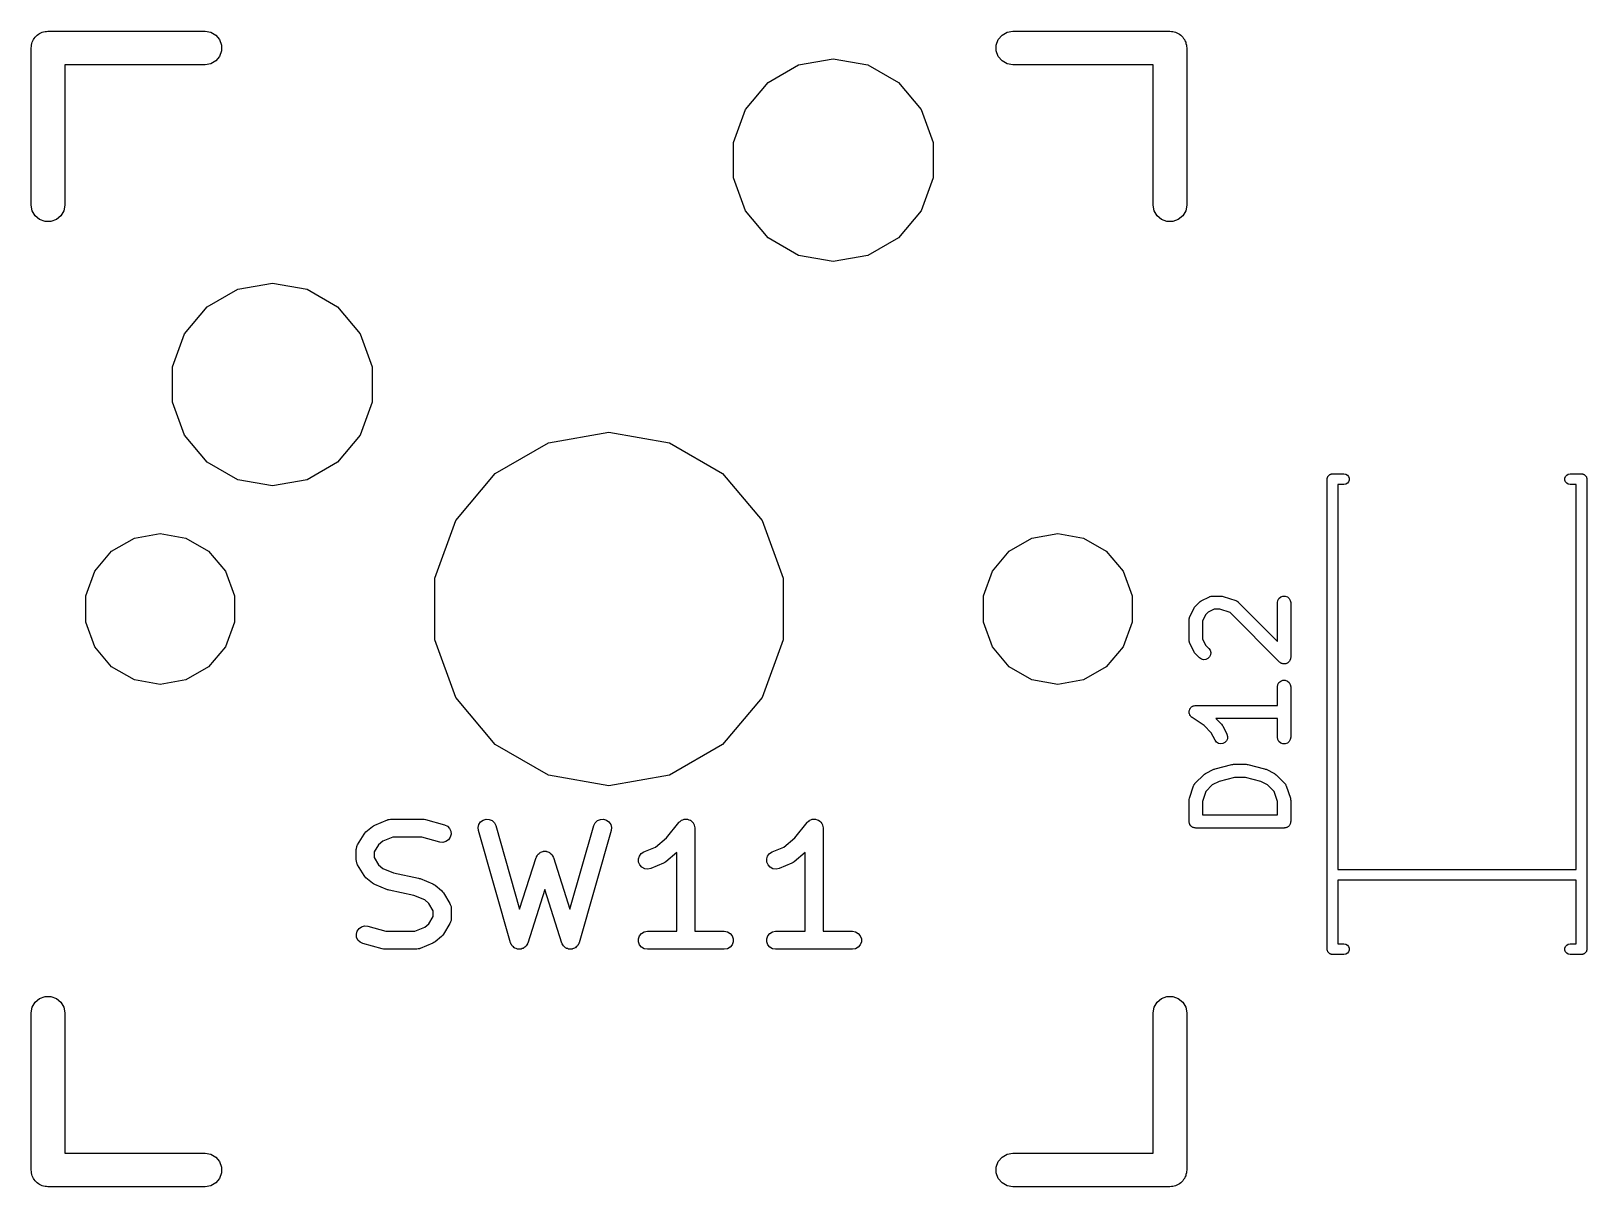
# Model space of a CAD drawing. Header units: millimetres. Extents: x 37 to 156, y -137 to -19.
# Drawn here: x 62.46 to 80.07, y -75.54 to -62.46 of the extents above; entities that cross this region are included whole.
import ezdxf

# ---------------------------------------------------------------- set-up
doc = ezdxf.new("R2010")
doc.units = ezdxf.units.MM
doc.layers.add('BLACK', color=7, linetype='Continuous')

# ---------------------------------------------------------------- blocks, each defined once
blk = doc.blocks.new('hhskb2-F.SilkS')
at = {"layer": 'BLACK'}
for p, q in [((62.5041, -62.5275), (62.5168, -62.5168)), ((62.5168, -62.5168), (62.5275, -62.5041)), ((62.5275, -62.5041), (62.542, -62.4957)), ((62.542, -62.4957), (62.5547, -62.485)), ((62.5547, -62.485), (62.5704, -62.4793)), ((62.5704, -62.4793), (62.5848, -62.471)), ((62.5848, -62.471), (62.6013, -62.4681)), ((62.6013, -62.4681), (62.6169, -62.4624)), ((62.6169, -62.4624), (62.6336, -62.4624)), ((62.6336, -62.4624), (62.65, -62.4595)), ((62.65, -62.4595), (64.428, -62.4595)), ((64.428, -62.4595), (64.4932, -62.471)), ((64.4932, -62.471), (64.5505, -62.5041)), ((64.5505, -62.5041), (64.593, -62.5547)), ((73.407, -62.5547), (73.4495, -62.5041)), ((73.4495, -62.5041), (73.5068, -62.471)), ((73.5068, -62.471), (73.572, -62.4595)), ((73.572, -62.4595), (75.35, -62.4595)), ((75.35, -62.4595), (75.3664, -62.4624)), ((75.3664, -62.4624), (75.3831, -62.4624)), ((75.3831, -62.4624), (75.3987, -62.4681)), ((75.3987, -62.4681), (75.4152, -62.471)), ((75.4152, -62.471), (75.4296, -62.4793)), ((75.4296, -62.4793), (75.4453, -62.485)), ((75.4453, -62.485), (75.458, -62.4957)), ((75.458, -62.4957), (75.4725, -62.5041)), ((75.4725, -62.5041), (75.4832, -62.5168)), ((75.4832, -62.5168), (75.4959, -62.5275)), ((62.4595, -62.65), (62.4624, -62.6336)), ((62.4595, -64.428), (62.4595, -62.65)), ((62.4624, -62.6169), (62.4681, -62.6013)), ((62.4624, -62.6336), (62.4624, -62.6169)), ((62.4681, -62.6013), (62.471, -62.5848)), ((62.471, -62.5848), (62.4793, -62.5704)), ((62.4793, -62.5704), (62.485, -62.5547)), ((62.485, -62.5547), (62.4957, -62.542)), ((62.4957, -62.542), (62.5041, -62.5275)), ((64.593, -62.5547), (64.6156, -62.6169)), ((64.6156, -62.6831), (64.593, -62.7452)), ((64.6156, -62.6169), (64.6156, -62.6831)), ((73.3844, -62.6169), (73.407, -62.5547)), ((73.3844, -62.6831), (73.3844, -62.6169)), ((73.407, -62.7452), (73.3844, -62.6831)), ((75.4959, -62.5275), (75.5043, -62.542)), ((75.5043, -62.542), (75.515, -62.5547)), ((75.515, -62.5547), (75.5207, -62.5704)), ((75.5207, -62.5704), (75.529, -62.5848)), ((75.529, -62.5848), (75.5319, -62.6013)), ((75.5319, -62.6013), (75.5376, -62.6169)), ((75.5376, -62.6169), (75.5376, -62.6336)), ((75.5376, -62.6336), (75.5405, -62.65)), ((75.5405, -62.65), (75.5405, -64.428)), ((64.428, -62.8405), (62.8405, -62.8405)), ((62.8405, -62.8405), (62.8405, -64.428)), ((64.4932, -62.829), (64.428, -62.8405)), ((64.5505, -62.7959), (64.4932, -62.829)), ((64.593, -62.7452), (64.5505, -62.7959)), ((70.8025, -63.0411), (71.1476, -62.8418)), ((71.1476, -62.8418), (71.54, -62.7726)), ((71.54, -62.7726), (71.9324, -62.8418)), ((71.9324, -62.8418), (72.2775, -63.0411)), ((73.4495, -62.7959), (73.407, -62.7452)), ((73.5068, -62.829), (73.4495, -62.7959)), ((73.572, -62.8405), (73.5068, -62.829)), ((75.1595, -62.8405), (73.572, -62.8405)), ((75.1595, -64.428), (75.1595, -62.8405)), ((70.5464, -63.3463), (70.8025, -63.0411)), ((72.2775, -63.0411), (72.5336, -63.3463)), ((70.4101, -63.7208), (70.5464, -63.3463)), ((72.5336, -63.3463), (72.6699, -63.7208)), ((70.4101, -64.1192), (70.4101, -63.7208)), ((72.6699, -63.7208), (72.6699, -64.1192)), ((70.5464, -64.4937), (70.4101, -64.1192)), ((72.6699, -64.1192), (72.5336, -64.4937)), ((62.471, -64.4932), (62.4595, -64.428)), ((62.8405, -64.428), (62.829, -64.4932)), ((75.171, -64.4932), (75.1595, -64.428)), ((75.5405, -64.428), (75.529, -64.4932)), ((62.5041, -64.5505), (62.471, -64.4932)), ((62.5547, -64.593), (62.5041, -64.5505)), ((62.6169, -64.6156), (62.5547, -64.593)), ((62.6831, -64.6156), (62.6169, -64.6156)), ((62.7452, -64.593), (62.6831, -64.6156)), ((62.7959, -64.5505), (62.7452, -64.593)), ((62.829, -64.4932), (62.7959, -64.5505)), ((70.8025, -64.7989), (70.5464, -64.4937)), ((72.5336, -64.4937), (72.2775, -64.7989)), ((75.2041, -64.5505), (75.171, -64.4932)), ((75.2548, -64.593), (75.2041, -64.5505)), ((75.3169, -64.6156), (75.2548, -64.593)), ((75.3831, -64.6156), (75.3169, -64.6156)), ((75.4453, -64.593), (75.3831, -64.6156)), ((75.4959, -64.5505), (75.4453, -64.593)), ((75.529, -64.4932), (75.4959, -64.5505)), ((71.1476, -64.9982), (70.8025, -64.7989)), ((72.2775, -64.7989), (71.9324, -64.9982)), ((71.54, -65.0674), (71.1476, -64.9982)), ((71.9324, -64.9982), (71.54, -65.0674)), ((64.7976, -65.3818), (65.19, -65.3126)), ((65.19, -65.3126), (65.5824, -65.3818)), ((64.4525, -65.5811), (64.7976, -65.3818)), ((65.5824, -65.3818), (65.9275, -65.5811)), ((64.1964, -65.8863), (64.4525, -65.5811)), ((65.9275, -65.5811), (66.1836, -65.8863)), ((64.0601, -66.2608), (64.1964, -65.8863)), ((66.1836, -65.8863), (66.3199, -66.2608)), ((64.0601, -66.6592), (64.0601, -66.2608)), ((66.3199, -66.2608), (66.3199, -66.6592)), ((64.1964, -67.0337), (64.0601, -66.6592)), ((66.3199, -66.6592), (66.1836, -67.0337)), ((64.4525, -67.3389), (64.1964, -67.0337)), ((66.1836, -67.0337), (65.9275, -67.3389)), ((68.3154, -67.1192), (69, -66.9985)), ((69, -66.9985), (69.6846, -67.1192)), ((67.7134, -67.4667), (68.3154, -67.1192)), ((69.6846, -67.1192), (70.2865, -67.4667)), ((64.7976, -67.5382), (64.4525, -67.3389)), ((65.9275, -67.3389), (65.5824, -67.5382)), ((65.19, -67.6074), (64.7976, -67.5382)), ((65.5824, -67.5382), (65.19, -67.6074)), ((67.2666, -67.9992), (67.7134, -67.4667)), ((70.2865, -67.4667), (70.7334, -67.9992)), ((77.13, -67.53), (77.1309, -67.5248)), ((77.13, -72.85), (77.13, -67.53)), ((77.1309, -67.5196), (77.1327, -67.5147)), ((77.1309, -67.5248), (77.1309, -67.5196)), ((77.1327, -67.5147), (77.1336, -67.5095)), ((77.1336, -67.5095), (77.1362, -67.5049)), ((77.1362, -67.5049), (77.138, -67.5)), ((77.138, -67.5), (77.1414, -67.496)), ((77.1414, -67.496), (77.144, -67.4914)), ((77.144, -67.4914), (77.1481, -67.4881)), ((77.1481, -67.4881), (77.1514, -67.484)), ((77.1514, -67.484), (77.156, -67.4814)), ((77.156, -67.4814), (77.16, -67.478)), ((77.16, -67.478), (77.1649, -67.4762)), ((77.1649, -67.4762), (77.1695, -67.4736)), ((77.1695, -67.4736), (77.1747, -67.4727)), ((77.1747, -67.4727), (77.1796, -67.4709)), ((77.1796, -67.4709), (77.1848, -67.4709)), ((77.1848, -67.4709), (77.19, -67.47)), ((77.19, -67.47), (77.32, -67.47)), ((77.32, -67.59), (77.25, -67.59)), ((77.25, -67.59), (77.25, -71.95)), ((77.32, -67.47), (77.3405, -67.4736)), ((77.3405, -67.5864), (77.32, -67.59)), ((77.3405, -67.4736), (77.3586, -67.484)), ((77.3586, -67.576), (77.3405, -67.5864)), ((77.3586, -67.484), (77.372, -67.5)), ((77.372, -67.56), (77.3586, -67.576)), ((77.372, -67.5), (77.3791, -67.5196)), ((77.3791, -67.5404), (77.372, -67.56)), ((77.3791, -67.5196), (77.3791, -67.5404)), ((79.8209, -67.5196), (79.828, -67.5)), ((79.8209, -67.5404), (79.8209, -67.5196)), ((79.828, -67.56), (79.8209, -67.5404)), ((79.828, -67.5), (79.8414, -67.484)), ((79.8414, -67.576), (79.828, -67.56)), ((79.8414, -67.484), (79.8595, -67.4736)), ((79.8595, -67.5864), (79.8414, -67.576)), ((79.8595, -67.4736), (79.88, -67.47)), ((79.88, -67.59), (79.8595, -67.5864)), ((79.88, -67.47), (80.01, -67.47)), ((79.95, -67.59), (79.88, -67.59)), ((79.95, -71.95), (79.95, -67.59)), ((80.01, -67.47), (80.0152, -67.4709)), ((80.0152, -67.4709), (80.0204, -67.4709)), ((80.0204, -67.4709), (80.0253, -67.4727)), ((80.0253, -67.4727), (80.0305, -67.4736)), ((80.0305, -67.4736), (80.0351, -67.4762)), ((80.0351, -67.4762), (80.04, -67.478)), ((80.04, -67.478), (80.044, -67.4814)), ((80.044, -67.4814), (80.0486, -67.484)), ((80.0486, -67.484), (80.0519, -67.4881)), ((80.0519, -67.4881), (80.056, -67.4914)), ((80.056, -67.4914), (80.0586, -67.496)), ((80.0586, -67.496), (80.062, -67.5)), ((80.062, -67.5), (80.0638, -67.5049)), ((80.0638, -67.5049), (80.0664, -67.5095)), ((80.0664, -67.5095), (80.0673, -67.5147)), ((80.0673, -67.5147), (80.0691, -67.5196)), ((80.0691, -67.5196), (80.0691, -67.5248)), ((80.0691, -67.5248), (80.07, -67.53)), ((80.07, -67.53), (80.07, -72.85)), ((63.6279, -68.1974), (63.92, -68.1458)), ((63.92, -68.1458), (64.2121, -68.1974)), ((67.0289, -68.6524), (67.2666, -67.9992)), ((70.7334, -67.9992), (70.9711, -68.6524)), ((73.7879, -68.1974), (74.08, -68.1458)), ((74.08, -68.1458), (74.3721, -68.1974)), ((63.371, -68.3457), (63.6279, -68.1974)), ((64.2121, -68.1974), (64.469, -68.3457)), ((73.531, -68.3457), (73.7879, -68.1974)), ((74.3721, -68.1974), (74.629, -68.3457)), ((63.1803, -68.5729), (63.371, -68.3457)), ((64.469, -68.3457), (64.6597, -68.5729)), ((73.3403, -68.5729), (73.531, -68.3457)), ((74.629, -68.3457), (74.8197, -68.5729)), ((63.0788, -68.8517), (63.1803, -68.5729)), ((64.6597, -68.5729), (64.7612, -68.8517)), ((67.0289, -69.3476), (67.0289, -68.6524)), ((70.9711, -68.6524), (70.9711, -69.3476)), ((73.2388, -68.8517), (73.3403, -68.5729)), ((74.8197, -68.5729), (74.9212, -68.8517)), ((63.0788, -69.1483), (63.0788, -68.8517)), ((64.7612, -68.8517), (64.7612, -69.1483)), ((73.2388, -69.1483), (73.2388, -68.8517)), ((74.9212, -68.8517), (74.9212, -69.1483)), ((75.8072, -68.8576), (75.8159, -68.8561)), ((75.8159, -68.8561), (75.8243, -68.8536)), ((75.8243, -68.8536), (75.8286, -68.8538)), ((75.8286, -68.8538), (75.8329, -68.8531)), ((75.8329, -68.8531), (75.9281, -68.8531)), ((75.9281, -68.8531), (75.9399, -68.8552)), ((75.9399, -68.8552), (75.9518, -68.8569)), ((75.9518, -68.8569), (76.0947, -68.9046)), ((76.6049, -68.8631), (76.6294, -68.8542)), ((76.6294, -68.8542), (76.6554, -68.8542)), ((76.6554, -68.8542), (76.6799, -68.8631)), ((75.5753, -69.085), (75.6229, -68.9898)), ((75.6229, -68.9898), (75.6301, -68.9801)), ((75.6301, -68.9801), (75.637, -68.9703)), ((75.637, -68.9703), (75.6846, -68.9227)), ((75.6846, -68.9227), (75.6944, -68.9158)), ((75.6944, -68.9158), (75.7041, -68.9086)), ((75.7041, -68.9086), (75.7993, -68.861)), ((75.8506, -69.0031), (75.782, -69.0374)), ((75.7993, -68.861), (75.8035, -68.8598)), ((75.8035, -68.8598), (75.8072, -68.8576)), ((75.9159, -69.0031), (75.8506, -69.0031)), ((76.0304, -69.0413), (75.9159, -69.0031)), ((76.0947, -68.9046), (76.0985, -68.9066)), ((76.0985, -68.9066), (76.1026, -68.9077)), ((76.1026, -68.9077), (76.1098, -68.9128)), ((76.1098, -68.9128), (76.1176, -68.917)), ((76.1176, -68.917), (76.1204, -68.9202)), ((76.1204, -68.9202), (76.124, -68.9227)), ((76.124, -68.9227), (76.5674, -69.3661)), ((76.5674, -68.9281), (76.5719, -68.9024)), ((76.5674, -69.3661), (76.5674, -68.9281)), ((76.5719, -68.9024), (76.5849, -68.8799)), ((76.5849, -68.8799), (76.6049, -68.8631)), ((76.6799, -68.8631), (76.6998, -68.8799)), ((76.6998, -68.8799), (76.7129, -68.9024)), ((76.7129, -68.9024), (76.7174, -68.9281)), ((76.7174, -68.9281), (76.7174, -69.5471)), ((63.1803, -69.4271), (63.0788, -69.1483)), ((64.7612, -69.1483), (64.6597, -69.4271)), ((73.3403, -69.4271), (73.2388, -69.1483)), ((74.9212, -69.1483), (74.8197, -69.4271)), ((75.5674, -69.1186), (75.5681, -69.1143)), ((75.5674, -69.3567), (75.5674, -69.1186)), ((75.5679, -69.11), (75.5704, -69.1016)), ((75.5681, -69.1143), (75.5679, -69.11)), ((75.5704, -69.1016), (75.5719, -69.0929)), ((75.5719, -69.0929), (75.5741, -69.0892)), ((75.5741, -69.0892), (75.5753, -69.085)), ((75.7516, -69.0678), (75.7174, -69.1363)), ((75.7174, -69.1363), (75.7174, -69.339)), ((75.782, -69.0374), (75.7516, -69.0678)), ((76.5893, -69.6002), (76.0304, -69.0413)), ((67.2666, -70.0008), (67.0289, -69.3476)), ((70.9711, -69.3476), (70.7334, -70.0008)), ((75.5681, -69.3609), (75.5674, -69.3567)), ((75.5679, -69.3652), (75.5681, -69.3609)), ((75.5704, -69.3737), (75.5679, -69.3652)), ((75.5719, -69.3823), (75.5704, -69.3737)), ((75.5741, -69.3861), (75.5719, -69.3823)), ((75.7174, -69.339), (75.7516, -69.4075)), ((63.371, -69.6543), (63.1803, -69.4271)), ((64.6597, -69.4271), (64.469, -69.6543)), ((73.531, -69.6543), (73.3403, -69.4271)), ((74.8197, -69.4271), (74.629, -69.6543)), ((75.5753, -69.3902), (75.5741, -69.3861)), ((75.6229, -69.4854), (75.5753, -69.3902)), ((75.6301, -69.4951), (75.6229, -69.4854)), ((75.637, -69.5049), (75.6301, -69.4951)), ((75.6846, -69.5526), (75.637, -69.5049)), ((75.7059, -69.5675), (75.6846, -69.5526)), ((75.7516, -69.4075), (75.7907, -69.4465)), ((75.7806, -69.561), (75.757, -69.572)), ((75.7991, -69.5425), (75.7806, -69.561)), ((75.7907, -69.4465), (75.8056, -69.4678)), ((75.8101, -69.5189), (75.7991, -69.5425)), ((75.8056, -69.4678), (75.8123, -69.493)), ((75.8123, -69.493), (75.8101, -69.5189)), ((76.7157, -69.5568), (76.7148, -69.5666)), ((76.7174, -69.5471), (76.7157, -69.5568)), ((63.6279, -69.8026), (63.371, -69.6543)), ((64.469, -69.6543), (64.2121, -69.8026)), ((73.7879, -69.8026), (73.531, -69.6543)), ((74.629, -69.6543), (74.3721, -69.8026)), ((75.7311, -69.5742), (75.7059, -69.5675)), ((75.757, -69.572), (75.7311, -69.5742)), ((76.5974, -69.6058), (76.5893, -69.6002)), ((76.6049, -69.6121), (76.5974, -69.6058)), ((76.608, -69.6132), (76.6049, -69.6121)), ((76.6107, -69.6151), (76.608, -69.6132)), ((76.6202, -69.6177), (76.6107, -69.6151)), ((76.6294, -69.621), (76.6202, -69.6177)), ((76.6327, -69.621), (76.6294, -69.621)), ((76.6358, -69.6219), (76.6327, -69.621)), ((76.6456, -69.621), (76.6358, -69.6219)), ((76.6554, -69.621), (76.6456, -69.621)), ((76.6585, -69.6199), (76.6554, -69.621)), ((76.6618, -69.6196), (76.6585, -69.6199)), ((76.6707, -69.6154), (76.6618, -69.6196)), ((76.6799, -69.6121), (76.6707, -69.6154)), ((76.6824, -69.61), (76.6799, -69.6121)), ((76.6854, -69.6086), (76.6824, -69.61)), ((76.6923, -69.6016), (76.6854, -69.6086)), ((76.6998, -69.5954), (76.6923, -69.6016)), ((76.7015, -69.5925), (76.6998, -69.5954)), ((76.7038, -69.5902), (76.7015, -69.5925)), ((76.708, -69.5813), (76.7038, -69.5902)), ((76.7129, -69.5728), (76.708, -69.5813)), ((76.7134, -69.5695), (76.7129, -69.5728)), ((76.7148, -69.5666), (76.7134, -69.5695)), ((63.92, -69.8541), (63.6279, -69.8026)), ((64.2121, -69.8026), (63.92, -69.8541)), ((74.08, -69.8541), (73.7879, -69.8026)), ((74.3721, -69.8026), (74.08, -69.8541)), ((76.5674, -69.8805), (76.5719, -69.8548)), ((76.5674, -70.0912), (76.5674, -69.8805)), ((76.5719, -69.8548), (76.5849, -69.8323)), ((76.5849, -69.8323), (76.6049, -69.8155)), ((76.6049, -69.8155), (76.6294, -69.8066)), ((76.6294, -69.8066), (76.6554, -69.8066)), ((76.6554, -69.8066), (76.6799, -69.8155)), ((76.6799, -69.8155), (76.6998, -69.8323)), ((76.6998, -69.8323), (76.7129, -69.8548)), ((76.7129, -69.8548), (76.7174, -69.8805)), ((76.7174, -69.8805), (76.7174, -70.4519)), ((67.7134, -70.5332), (67.2666, -70.0008)), ((70.7334, -70.0008), (70.2865, -70.5332)), ((75.5675, -70.1614), (75.5685, -70.1573)), ((75.5685, -70.1703), (75.5675, -70.1614)), ((75.5685, -70.1532), (75.5716, -70.1448)), ((75.5685, -70.1573), (75.5685, -70.1532)), ((75.5685, -70.1792), (75.5685, -70.1703)), ((75.5699, -70.1831), (75.5685, -70.1792)), ((75.5704, -70.1873), (75.5699, -70.1831)), ((75.5744, -70.1953), (75.5704, -70.1873)), ((75.5716, -70.1448), (75.5737, -70.1361)), ((75.5737, -70.1361), (75.576, -70.1326)), ((75.5774, -70.2037), (75.5744, -70.1953)), ((75.576, -70.1326), (75.5774, -70.1287)), ((75.5774, -70.1287), (75.5832, -70.1218)), ((75.5801, -70.2069), (75.5774, -70.2037)), ((75.5819, -70.2106), (75.5801, -70.2069)), ((75.5884, -70.2168), (75.5819, -70.2106)), ((75.5832, -70.1218), (75.5881, -70.1144)), ((75.5881, -70.1144), (75.5915, -70.1119)), ((75.5942, -70.2236), (75.5884, -70.2168)), ((75.5915, -70.1119), (75.5942, -70.1087)), ((75.5942, -70.1087), (75.6019, -70.1043)), ((75.5978, -70.2257), (75.5942, -70.2236)), ((75.6008, -70.2286), (75.5978, -70.2257)), ((75.7375, -70.3197), (75.6008, -70.2286)), ((75.6019, -70.1043), (75.6091, -70.099)), ((75.6091, -70.099), (75.6131, -70.0978)), ((75.6131, -70.0978), (75.6167, -70.0957)), ((75.6167, -70.0957), (75.6255, -70.0942)), ((75.6255, -70.0942), (75.6341, -70.0916)), ((75.6341, -70.0916), (75.6383, -70.0919)), ((75.6383, -70.0919), (75.6424, -70.0912)), ((75.6424, -70.0912), (76.5674, -70.0912)), ((76.5674, -70.2412), (75.8711, -70.2412)), ((75.8711, -70.2412), (75.9335, -70.3036)), ((76.5674, -70.4519), (76.5674, -70.2412)), ((75.8188, -70.4011), (75.7375, -70.3197)), ((75.861, -70.4854), (75.8188, -70.4011)), ((75.9335, -70.3036), (75.9404, -70.3135)), ((75.9404, -70.3135), (75.9476, -70.3231)), ((75.9476, -70.3231), (75.9952, -70.4184)), ((75.9952, -70.4184), (76.0026, -70.4433)), ((68.3154, -70.8808), (67.7134, -70.5332)), ((70.2865, -70.5332), (69.6846, -70.8808)), ((75.8765, -70.5064), (75.861, -70.4854)), ((75.8983, -70.5207), (75.8765, -70.5064)), ((75.9236, -70.5268), (75.8983, -70.5207)), ((75.9495, -70.5238), (75.9236, -70.5268)), ((75.9728, -70.5121), (75.9495, -70.5238)), ((75.9907, -70.4932), (75.9728, -70.5121)), ((76.001, -70.4693), (75.9907, -70.4932)), ((76.0026, -70.4433), (76.001, -70.4693)), ((76.5719, -70.4776), (76.5674, -70.4519)), ((76.5849, -70.5001), (76.5719, -70.4776)), ((76.6049, -70.5169), (76.5849, -70.5001)), ((76.6294, -70.5258), (76.6049, -70.5169)), ((76.6554, -70.5258), (76.6294, -70.5258)), ((76.6799, -70.5169), (76.6554, -70.5258)), ((76.6998, -70.5001), (76.6799, -70.5169)), ((76.7129, -70.4776), (76.6998, -70.5001)), ((76.7174, -70.4519), (76.7129, -70.4776)), ((75.8623, -70.8077), (76.0528, -70.7601)), ((76.0528, -70.7601), (76.0619, -70.7595)), ((76.0619, -70.7595), (76.071, -70.7579)), ((76.071, -70.7579), (76.2138, -70.7579)), ((76.2138, -70.7579), (76.2228, -70.7595)), ((76.2228, -70.7595), (76.232, -70.7601)), ((76.232, -70.7601), (76.4225, -70.8077)), ((69, -71.0015), (68.3154, -70.8808)), ((69.6846, -70.8808), (69, -71.0015)), ((75.6345, -70.9738), (75.637, -70.9703)), ((75.637, -70.9703), (75.7322, -70.8751)), ((75.7322, -70.8751), (75.742, -70.8682)), ((75.742, -70.8682), (75.7517, -70.861)), ((75.7517, -70.861), (75.8469, -70.8134)), ((75.9067, -70.9512), (75.8297, -70.9897)), ((75.8469, -70.8134), (75.8548, -70.8111)), ((75.8548, -70.8111), (75.8623, -70.8077)), ((76.0802, -70.9079), (75.9067, -70.9512)), ((76.2046, -70.9079), (76.0802, -70.9079)), ((76.3781, -70.9512), (76.2046, -70.9079)), ((76.4551, -70.9897), (76.3781, -70.9512)), ((76.4225, -70.8077), (76.43, -70.8111)), ((76.43, -70.8111), (76.4378, -70.8134)), ((76.4378, -70.8134), (76.5331, -70.861)), ((76.5331, -70.861), (76.5427, -70.8682)), ((76.5427, -70.8682), (76.5526, -70.8751)), ((76.5526, -70.8751), (76.6478, -70.9703)), ((76.6478, -70.9703), (76.6503, -70.9738)), ((75.5695, -71.1543), (75.5712, -71.1425)), ((75.5712, -71.1425), (75.6188, -70.9996)), ((75.6188, -70.9996), (75.6209, -70.9958)), ((75.6209, -70.9958), (75.622, -70.9916)), ((75.622, -70.9916), (75.6271, -70.9844)), ((75.6271, -70.9844), (75.6313, -70.9767)), ((75.6313, -70.9767), (75.6345, -70.9738)), ((75.7556, -71.0638), (75.7174, -71.1784)), ((75.8297, -70.9897), (75.7556, -71.0638)), ((76.5292, -71.0638), (76.4551, -70.9897)), ((76.5674, -71.1784), (76.5292, -71.0638)), ((76.6503, -70.9738), (76.6535, -70.9767)), ((76.6535, -70.9767), (76.6577, -70.9844)), ((76.6577, -70.9844), (76.6627, -70.9916)), ((76.6627, -70.9916), (76.6639, -70.9958)), ((76.6639, -70.9958), (76.6659, -70.9996)), ((76.6659, -70.9996), (76.7135, -71.1425)), ((76.7135, -71.1425), (76.7153, -71.1543)), ((75.5674, -71.1662), (75.5695, -71.1543)), ((75.5674, -71.4043), (75.5674, -71.1662)), ((75.7174, -71.1784), (75.7174, -71.3293)), ((76.5674, -71.3293), (76.5674, -71.1784)), ((76.7153, -71.1543), (76.7174, -71.1662)), ((76.7174, -71.1662), (76.7174, -71.4043)), ((66.2498, -71.5224), (66.3224, -71.4619)), ((66.3224, -71.4619), (66.3356, -71.4544)), ((66.3356, -71.4544), (66.3484, -71.4462)), ((66.3484, -71.4462), (66.4935, -71.3857)), ((66.4935, -71.3857), (66.4958, -71.3852)), ((66.4958, -71.3852), (66.4978, -71.3841)), ((66.4978, -71.3841), (66.5129, -71.3814)), ((66.5129, -71.3814), (66.5279, -71.378)), ((66.5279, -71.378), (66.5303, -71.3783)), ((66.5303, -71.3783), (66.5326, -71.3779)), ((66.5326, -71.3779), (66.8954, -71.3779)), ((66.8954, -71.3779), (66.909, -71.3803)), ((66.909, -71.3803), (66.9226, -71.3816)), ((66.9226, -71.3816), (67.1403, -71.4421)), ((67.1403, -71.4421), (67.1722, -71.4573)), ((67.1722, -71.4573), (67.1969, -71.4825)), ((67.1969, -71.4825), (67.2115, -71.5146)), ((67.5198, -71.4723), (67.5284, -71.4381)), ((67.5235, -71.5074), (67.5198, -71.4723)), ((67.5284, -71.4381), (67.5481, -71.4089)), ((67.5481, -71.4089), (67.5767, -71.3882)), ((67.5767, -71.3882), (67.6106, -71.3785)), ((67.6106, -71.3785), (67.6458, -71.381)), ((67.6458, -71.381), (67.678, -71.3953)), ((67.678, -71.3953), (67.7034, -71.4199)), ((67.7034, -71.4199), (67.7188, -71.4516)), ((67.7188, -71.4516), (67.9895, -72.399)), ((68.5591, -72.399), (68.8297, -71.4516)), ((68.8297, -71.4516), (68.8452, -71.4199)), ((68.8452, -71.4199), (68.8705, -71.3953)), ((68.8705, -71.3953), (68.9028, -71.381)), ((68.9028, -71.381), (68.938, -71.3785)), ((68.938, -71.3785), (68.9719, -71.3882)), ((68.9719, -71.3882), (69.0004, -71.4089)), ((69.0004, -71.4089), (69.0202, -71.4381)), ((69.0202, -71.4381), (69.0288, -71.4723)), ((69.0288, -71.4723), (69.0251, -71.5074)), ((69.6528, -71.5895), (69.7915, -71.4161)), ((69.7915, -71.4161), (69.7924, -71.4153)), ((69.7924, -71.4153), (69.793, -71.4142)), ((69.793, -71.4142), (69.8056, -71.4036)), ((69.8056, -71.4036), (69.818, -71.3927)), ((69.818, -71.3927), (69.8191, -71.3923)), ((69.8191, -71.3923), (69.8201, -71.3915)), ((69.8201, -71.3915), (69.8355, -71.3859)), ((69.8355, -71.3859), (69.8509, -71.3799)), ((69.8509, -71.3799), (69.8521, -71.3799)), ((69.8521, -71.3799), (69.8532, -71.3795)), ((69.8532, -71.3795), (69.8696, -71.3795)), ((69.8696, -71.3795), (69.8862, -71.3791)), ((69.8862, -71.3791), (69.8873, -71.3795)), ((69.8873, -71.3795), (69.8885, -71.3795)), ((69.8885, -71.3795), (69.904, -71.3851)), ((69.904, -71.3851), (69.9196, -71.3904)), ((69.9196, -71.3904), (69.9205, -71.3911)), ((69.9205, -71.3911), (69.9217, -71.3915)), ((69.9217, -71.3915), (69.9343, -71.4021)), ((69.9343, -71.4021), (69.9471, -71.4124)), ((69.9471, -71.4124), (69.9478, -71.4134)), ((69.9478, -71.4134), (69.9487, -71.4142)), ((69.9487, -71.4142), (69.9569, -71.4285)), ((69.9569, -71.4285), (69.9655, -71.4426)), ((69.9655, -71.4426), (69.9657, -71.4437)), ((69.9657, -71.4437), (69.9663, -71.4448)), ((69.9663, -71.4448), (69.9692, -71.461)), ((69.9692, -71.461), (69.9724, -71.4771)), ((69.9724, -71.4771), (69.9722, -71.4783)), ((69.9722, -71.4783), (69.9725, -71.4795)), ((69.9725, -71.4795), (69.9725, -72.6479)), ((71.1042, -71.5895), (71.2429, -71.4161)), ((71.2429, -71.4161), (71.2439, -71.4153)), ((71.2439, -71.4153), (71.2445, -71.4142)), ((71.2445, -71.4142), (71.2571, -71.4036)), ((71.2571, -71.4036), (71.2694, -71.3927)), ((71.2694, -71.3927), (71.2706, -71.3923)), ((71.2706, -71.3923), (71.2715, -71.3915)), ((71.2715, -71.3915), (71.2869, -71.3859)), ((71.2869, -71.3859), (71.3023, -71.3799)), ((71.3023, -71.3799), (71.3035, -71.3799)), ((71.3035, -71.3799), (71.3046, -71.3795)), ((71.3046, -71.3795), (71.3211, -71.3795)), ((71.3211, -71.3795), (71.3376, -71.3791)), ((71.3376, -71.3791), (71.3387, -71.3795)), ((71.3387, -71.3795), (71.3399, -71.3795)), ((71.3399, -71.3795), (71.3554, -71.3851)), ((71.3554, -71.3851), (71.371, -71.3904)), ((71.371, -71.3904), (71.372, -71.3911)), ((71.372, -71.3911), (71.3731, -71.3915)), ((71.3731, -71.3915), (71.3857, -71.4021)), ((71.3857, -71.4021), (71.3986, -71.4124)), ((71.3986, -71.4124), (71.3992, -71.4134)), ((71.3992, -71.4134), (71.4001, -71.4142)), ((71.4001, -71.4142), (71.4083, -71.4285)), ((71.4083, -71.4285), (71.4169, -71.4426)), ((71.4169, -71.4426), (71.4172, -71.4437)), ((71.4172, -71.4437), (71.4178, -71.4448)), ((71.4178, -71.4448), (71.4206, -71.461)), ((71.4206, -71.461), (71.4239, -71.4771)), ((71.4239, -71.4771), (71.4237, -71.4783)), ((71.4237, -71.4783), (71.4239, -71.4795)), ((71.4239, -71.4795), (71.4239, -72.6479)), ((75.5685, -71.4107), (75.5674, -71.4043)), ((75.5685, -71.4173), (75.5685, -71.4107)), ((75.5708, -71.4235), (75.5685, -71.4173)), ((75.5719, -71.4299), (75.5708, -71.4235)), ((75.5752, -71.4356), (75.5719, -71.4299)), ((75.5774, -71.4418), (75.5752, -71.4356)), ((75.5816, -71.4468), (75.5774, -71.4418)), ((75.5849, -71.4525), (75.5816, -71.4468)), ((75.59, -71.4567), (75.5849, -71.4525)), ((75.5942, -71.4617), (75.59, -71.4567)), ((75.5999, -71.465), (75.5942, -71.4617)), ((75.6049, -71.4692), (75.5999, -71.465)), ((75.611, -71.4715), (75.6049, -71.4692)), ((75.6167, -71.4748), (75.611, -71.4715)), ((75.6232, -71.4759), (75.6167, -71.4748)), ((75.6294, -71.4781), (75.6232, -71.4759)), ((75.6359, -71.4781), (75.6294, -71.4781)), ((75.6424, -71.4793), (75.6359, -71.4781)), ((76.6424, -71.4793), (75.6424, -71.4793)), ((75.7174, -71.3293), (76.5674, -71.3293)), ((76.6488, -71.4781), (76.6424, -71.4793)), ((76.6554, -71.4781), (76.6488, -71.4781)), ((76.6616, -71.4759), (76.6554, -71.4781)), ((76.668, -71.4748), (76.6616, -71.4759)), ((76.6737, -71.4715), (76.668, -71.4748)), ((76.6799, -71.4692), (76.6737, -71.4715)), ((76.6849, -71.465), (76.6799, -71.4692)), ((76.6906, -71.4617), (76.6849, -71.465)), ((76.6948, -71.4567), (76.6906, -71.4617)), ((76.6998, -71.4525), (76.6948, -71.4567)), ((76.7031, -71.4468), (76.6998, -71.4525)), ((76.7073, -71.4418), (76.7031, -71.4468)), ((76.7096, -71.4356), (76.7073, -71.4418)), ((76.7129, -71.4299), (76.7096, -71.4356)), ((76.714, -71.4235), (76.7129, -71.4299)), ((76.7162, -71.4173), (76.714, -71.4235)), ((76.7174, -71.4043), (76.7162, -71.4107)), ((76.7162, -71.4107), (76.7162, -71.4173)), ((66.1517, -71.6782), (66.1552, -71.6692)), ((66.1552, -71.6692), (66.2277, -71.5482)), ((66.2277, -71.5482), (66.2388, -71.5354)), ((66.2388, -71.5354), (66.2498, -71.5224)), ((66.3931, -71.6675), (66.3439, -71.7496)), ((66.4407, -71.6279), (66.3931, -71.6675)), ((66.5529, -71.5811), (66.4407, -71.6279)), ((66.8816, -71.5811), (66.5529, -71.5811)), ((67.0859, -71.6379), (66.8816, -71.5811)), ((67.1211, -71.6413), (67.0859, -71.6379)), ((67.1552, -71.6325), (67.1211, -71.6413)), ((67.1843, -71.6125), (67.1552, -71.6325)), ((67.2048, -71.5838), (67.1843, -71.6125)), ((67.2143, -71.5498), (67.2048, -71.5838)), ((67.2115, -71.5146), (67.2143, -71.5498)), ((67.8863, -72.7774), (67.5235, -71.5074)), ((69.0251, -71.5074), (68.6623, -72.7774)), ((69.5273, -71.694), (69.6528, -71.5895)), ((70.9788, -71.694), (71.1042, -71.5895)), ((66.1407, -71.7214), (66.1424, -71.7118)), ((66.1407, -71.8424), (66.1407, -71.7214)), ((66.1424, -71.852), (66.1407, -71.8424)), ((66.1424, -71.7118), (66.1425, -71.7021)), ((66.1425, -71.7021), (66.1454, -71.6946)), ((66.1454, -71.6946), (66.1468, -71.6867)), ((66.1468, -71.6867), (66.1517, -71.6782)), ((66.3439, -71.7496), (66.3439, -71.8142)), ((66.3439, -71.8142), (66.3931, -71.8963)), ((67.9895, -72.399), (68.1775, -71.8114)), ((68.1775, -71.8114), (68.1794, -71.8078)), ((68.1794, -71.8078), (68.1803, -71.8039)), ((68.1803, -71.8039), (68.1876, -71.7923)), ((68.1876, -71.7923), (68.1939, -71.7802)), ((68.1939, -71.7802), (68.1969, -71.7775)), ((68.1969, -71.7775), (68.1991, -71.7741)), ((68.1991, -71.7741), (68.2099, -71.7657)), ((68.2099, -71.7657), (68.2201, -71.7565)), ((68.2201, -71.7565), (68.2238, -71.7549)), ((68.2238, -71.7549), (68.227, -71.7525)), ((68.227, -71.7525), (68.24, -71.7483)), ((68.24, -71.7483), (68.2527, -71.7431)), ((68.2527, -71.7431), (68.2568, -71.7429)), ((68.2568, -71.7429), (68.2606, -71.7417)), ((68.2606, -71.7417), (68.2743, -71.7422)), ((68.2743, -71.7422), (68.288, -71.7417)), ((68.288, -71.7417), (68.2918, -71.7429)), ((68.2918, -71.7429), (68.2959, -71.7431)), ((68.2959, -71.7431), (68.3085, -71.7483)), ((68.3085, -71.7483), (68.3216, -71.7525)), ((68.3216, -71.7525), (68.3248, -71.7549)), ((68.3248, -71.7549), (68.3285, -71.7565)), ((68.3285, -71.7565), (68.3387, -71.7657)), ((68.3387, -71.7657), (68.3495, -71.7741)), ((68.3495, -71.7741), (68.3516, -71.7775)), ((68.3516, -71.7775), (68.3546, -71.7802)), ((68.3546, -71.7802), (68.361, -71.7923)), ((68.361, -71.7923), (68.3683, -71.8039)), ((68.3683, -71.8039), (68.3692, -71.8078)), ((68.3692, -71.8078), (68.3711, -71.8114)), ((68.3711, -71.8114), (68.5591, -72.399)), ((69.3347, -71.8293), (69.3452, -71.7957)), ((69.3363, -71.8646), (69.3347, -71.8293)), ((69.3452, -71.7957), (69.3666, -71.7676)), ((69.3666, -71.7676), (69.3964, -71.7486)), ((69.3964, -71.7486), (69.5273, -71.694)), ((69.7693, -71.7569), (69.6456, -71.86)), ((69.7693, -72.6479), (69.7693, -71.7569)), ((70.7861, -71.8293), (70.7966, -71.7957)), ((70.7877, -71.8646), (70.7861, -71.8293)), ((70.7966, -71.7957), (70.8181, -71.7676)), ((70.8181, -71.7676), (70.8478, -71.7486)), ((70.8478, -71.7486), (70.9788, -71.694)), ((71.2207, -71.7569), (71.097, -71.86)), ((71.2207, -72.6479), (71.2207, -71.7569)), ((66.1425, -71.8617), (66.1424, -71.852)), ((66.1454, -71.8692), (66.1425, -71.8617)), ((66.1468, -71.8771), (66.1454, -71.8692)), ((66.1517, -71.8856), (66.1468, -71.8771)), ((66.1552, -71.8947), (66.1517, -71.8856)), ((66.2277, -72.0156), (66.1552, -71.8947)), ((66.2389, -72.0284), (66.2277, -72.0156)), ((66.3931, -71.8963), (66.4407, -71.9359)), ((66.4407, -71.9359), (66.5627, -71.9868)), ((66.5627, -71.9868), (66.8436, -72.0453)), ((69.3499, -71.8971), (69.3363, -71.8646)), ((69.3737, -71.9231), (69.3499, -71.8971)), ((69.4051, -71.9393), (69.3737, -71.9231)), ((69.4401, -71.9439), (69.4051, -71.9393)), ((69.4745, -71.9362), (69.4401, -71.9439)), ((69.6196, -71.8757), (69.4745, -71.9362)), ((69.6324, -71.8675), (69.6196, -71.8757)), ((69.6456, -71.86), (69.6324, -71.8675)), ((70.8013, -71.8971), (70.7877, -71.8646)), ((70.8252, -71.9231), (70.8013, -71.8971)), ((70.8565, -71.9393), (70.8252, -71.9231)), ((70.8915, -71.9439), (70.8565, -71.9393)), ((70.9259, -71.9362), (70.8915, -71.9439)), ((71.0711, -71.8757), (70.9259, -71.9362)), ((71.0839, -71.8675), (71.0711, -71.8757)), ((71.097, -71.86), (71.0839, -71.8675)), ((77.25, -71.95), (79.95, -71.95)), ((66.2498, -72.0414), (66.2389, -72.0284)), ((66.3224, -72.1019), (66.2498, -72.0414)), ((66.3356, -72.1094), (66.3224, -72.1019)), ((66.3484, -72.1176), (66.3356, -72.1094)), ((66.4935, -72.1781), (66.3484, -72.1176)), ((66.5029, -72.1802), (66.4935, -72.1781)), ((66.5118, -72.1838), (66.5029, -72.1802)), ((66.7927, -72.2423), (66.5118, -72.1838)), ((66.8436, -72.0453), (66.8525, -72.0489)), ((66.8525, -72.0489), (66.8619, -72.051)), ((66.8619, -72.051), (67.0071, -72.1115)), ((67.0071, -72.1115), (67.0199, -72.1196)), ((67.0199, -72.1196), (67.033, -72.1272)), ((67.033, -72.1272), (67.1056, -72.1877)), ((67.1056, -72.1877), (67.1166, -72.2006)), ((67.1166, -72.2006), (67.1277, -72.2134)), ((68.2743, -72.1757), (68.0808, -72.7805)), ((68.4678, -72.7805), (68.2743, -72.1757)), ((79.95, -72.07), (77.25, -72.07)), ((77.25, -72.07), (77.25, -72.79)), ((79.95, -72.79), (79.95, -72.07)), ((66.9148, -72.2931), (66.7927, -72.2423)), ((66.9623, -72.3327), (66.9148, -72.2931)), ((67.0115, -72.4148), (66.9623, -72.3327)), ((67.1277, -72.2134), (67.2003, -72.3344)), ((67.2003, -72.3344), (67.2037, -72.3435)), ((67.2037, -72.3435), (67.2086, -72.3519)), ((67.2086, -72.3519), (67.21, -72.3598)), ((67.21, -72.3598), (67.2129, -72.3673)), ((67.2129, -72.3673), (67.2131, -72.3771)), ((67.2131, -72.3771), (67.2147, -72.3867)), ((66.9623, -72.5615), (67.0115, -72.4795)), ((67.0115, -72.4795), (67.0115, -72.4148)), ((67.2037, -72.5508), (67.2003, -72.5599)), ((67.2086, -72.5424), (67.2037, -72.5508)), ((67.21, -72.5344), (67.2086, -72.5424)), ((67.2129, -72.5269), (67.21, -72.5344)), ((67.2131, -72.5172), (67.2129, -72.5269)), ((67.2147, -72.5076), (67.2131, -72.5172)), ((67.2147, -72.3867), (67.2147, -72.5076)), ((66.1412, -72.6793), (66.1506, -72.6453)), ((66.1439, -72.7144), (66.1412, -72.6793)), ((66.1585, -72.7466), (66.1439, -72.7144)), ((66.1506, -72.6453), (66.1711, -72.6166)), ((66.1711, -72.6166), (66.2002, -72.5966)), ((66.2002, -72.5966), (66.2344, -72.5878)), ((66.2344, -72.5878), (66.2695, -72.5912)), ((66.2695, -72.5912), (66.4738, -72.6479)), ((66.4738, -72.6479), (66.8025, -72.6479)), ((66.8025, -72.6479), (66.9148, -72.6012)), ((66.9148, -72.6012), (66.9623, -72.5615)), ((67.1056, -72.7066), (67.033, -72.7671)), ((67.1166, -72.6937), (67.1056, -72.7066)), ((67.1277, -72.6808), (67.1166, -72.6937)), ((67.2003, -72.5599), (67.1277, -72.6808)), ((69.3354, -72.7319), (69.3474, -72.6987)), ((69.3474, -72.6987), (69.3701, -72.6717)), ((69.3701, -72.6717), (69.4007, -72.6541)), ((69.4007, -72.6541), (69.4354, -72.6479)), ((69.4354, -72.6479), (69.7693, -72.6479)), ((69.9725, -72.6479), (70.3063, -72.6479)), ((70.3063, -72.6479), (70.341, -72.6541)), ((70.341, -72.6541), (70.3716, -72.6717)), ((70.3716, -72.6717), (70.3943, -72.6987)), ((70.3943, -72.6987), (70.4063, -72.7319)), ((70.7868, -72.7319), (70.7989, -72.6987)), ((70.7989, -72.6987), (70.8216, -72.6717)), ((70.8216, -72.6717), (70.8521, -72.6541)), ((70.8521, -72.6541), (70.8869, -72.6479)), ((70.8869, -72.6479), (71.2207, -72.6479)), ((71.4239, -72.6479), (71.7577, -72.6479)), ((71.7577, -72.6479), (71.7925, -72.6541)), ((71.7925, -72.6541), (71.823, -72.6717)), ((71.823, -72.6717), (71.8457, -72.6987)), ((71.8457, -72.6987), (71.8578, -72.7319)), ((66.1833, -72.7717), (66.1585, -72.7466)), ((66.2151, -72.7869), (66.1833, -72.7717)), ((66.4328, -72.8474), (66.2151, -72.7869)), ((66.4465, -72.8487), (66.4328, -72.8474)), ((66.46, -72.8511), (66.4465, -72.8487)), ((66.8229, -72.8511), (66.46, -72.8511)), ((66.8252, -72.8507), (66.8229, -72.8511)), ((66.8275, -72.851), (66.8252, -72.8507)), ((66.8425, -72.8477), (66.8275, -72.851)), ((66.8576, -72.845), (66.8425, -72.8477)), ((66.8596, -72.8438), (66.8576, -72.845)), ((66.8619, -72.8433), (66.8596, -72.8438)), ((67.0071, -72.7828), (66.8619, -72.8433)), ((67.0199, -72.7746), (67.0071, -72.7828)), ((67.033, -72.7671), (67.0199, -72.7746)), ((67.8888, -72.7825), (67.8863, -72.7774)), ((67.89, -72.788), (67.8888, -72.7825)), ((67.8964, -72.7983), (67.89, -72.788)), ((67.9017, -72.8092), (67.8964, -72.7983)), ((67.9058, -72.8131), (67.9017, -72.8092)), ((67.9088, -72.8178), (67.9058, -72.8131)), ((67.9184, -72.8253), (67.9088, -72.8178)), ((67.9271, -72.8337), (67.9184, -72.8253)), ((67.9322, -72.836), (67.9271, -72.8337)), ((67.9367, -72.8394), (67.9322, -72.836)), ((67.9483, -72.8431), (67.9367, -72.8394)), ((67.9593, -72.8481), (67.9483, -72.8431)), ((67.9649, -72.8485), (67.9593, -72.8481)), ((67.9703, -72.8502), (67.9649, -72.8485)), ((67.9824, -72.8497), (67.9703, -72.8502)), ((67.9945, -72.8506), (67.9824, -72.8497)), ((67.9999, -72.849), (67.9945, -72.8506)), ((68.0056, -72.8488), (67.9999, -72.849)), ((68.0168, -72.8442), (68.0056, -72.8488)), ((68.0285, -72.8409), (68.0168, -72.8442)), ((68.033, -72.8376), (68.0285, -72.8409)), ((68.0382, -72.8354), (68.033, -72.8376)), ((68.0472, -72.8273), (68.0382, -72.8354)), ((68.057, -72.8202), (68.0472, -72.8273)), ((68.0602, -72.8155), (68.057, -72.8202)), ((68.0643, -72.8117), (68.0602, -72.8155)), ((68.07, -72.801), (68.0643, -72.8117)), ((68.0768, -72.7909), (68.07, -72.801)), ((68.0781, -72.7855), (68.0768, -72.7909)), ((68.0808, -72.7805), (68.0781, -72.7855)), ((68.4704, -72.7855), (68.4678, -72.7805)), ((68.4718, -72.7909), (68.4704, -72.7855)), ((68.4786, -72.801), (68.4718, -72.7909)), ((68.4842, -72.8117), (68.4786, -72.801)), ((68.4884, -72.8155), (68.4842, -72.8117)), ((68.4916, -72.8202), (68.4884, -72.8155)), ((68.5014, -72.8273), (68.4916, -72.8202)), ((68.5103, -72.8354), (68.5014, -72.8273)), ((68.5156, -72.8376), (68.5103, -72.8354)), ((68.5201, -72.8409), (68.5156, -72.8376)), ((68.5318, -72.8442), (68.5201, -72.8409)), ((68.543, -72.8488), (68.5318, -72.8442)), ((68.5486, -72.849), (68.543, -72.8488)), ((68.554, -72.8506), (68.5486, -72.849)), ((68.5661, -72.8497), (68.554, -72.8506)), ((68.5783, -72.8502), (68.5661, -72.8497)), ((68.5836, -72.8485), (68.5783, -72.8502)), ((68.5892, -72.8481), (68.5836, -72.8485)), ((68.6003, -72.8431), (68.5892, -72.8481)), ((68.6119, -72.8394), (68.6003, -72.8431)), ((68.6163, -72.836), (68.6119, -72.8394)), ((68.6215, -72.8337), (68.6163, -72.836)), ((68.6302, -72.8253), (68.6215, -72.8337)), ((68.6398, -72.8178), (68.6302, -72.8253)), ((68.6428, -72.8131), (68.6398, -72.8178)), ((68.6468, -72.8092), (68.6428, -72.8131)), ((68.6521, -72.7983), (68.6468, -72.8092)), ((68.6586, -72.788), (68.6521, -72.7983)), ((68.6598, -72.7825), (68.6586, -72.788)), ((68.6623, -72.7774), (68.6598, -72.7825)), ((69.3354, -72.7672), (69.3354, -72.7319)), ((69.3474, -72.8003), (69.3354, -72.7672)), ((69.3701, -72.8274), (69.3474, -72.8003)), ((69.4007, -72.845), (69.3701, -72.8274)), ((69.4354, -72.8511), (69.4007, -72.845)), ((70.3063, -72.8511), (69.4354, -72.8511)), ((70.341, -72.845), (70.3063, -72.8511)), ((70.3716, -72.8274), (70.341, -72.845)), ((70.3943, -72.8003), (70.3716, -72.8274)), ((70.4063, -72.7672), (70.3943, -72.8003)), ((70.4063, -72.7319), (70.4063, -72.7672)), ((70.7868, -72.7672), (70.7868, -72.7319)), ((70.7989, -72.8003), (70.7868, -72.7672)), ((70.8216, -72.8274), (70.7989, -72.8003)), ((70.8521, -72.845), (70.8216, -72.8274)), ((70.8869, -72.8511), (70.8521, -72.845)), ((71.7577, -72.8511), (70.8869, -72.8511)), ((71.7925, -72.845), (71.7577, -72.8511)), ((71.823, -72.8274), (71.7925, -72.845)), ((71.8457, -72.8003), (71.823, -72.8274)), ((71.8578, -72.7672), (71.8457, -72.8003)), ((71.8578, -72.7319), (71.8578, -72.7672)), ((77.1309, -72.8552), (77.13, -72.85)), ((77.1309, -72.8604), (77.1309, -72.8552)), ((77.1327, -72.8653), (77.1309, -72.8604)), ((77.1336, -72.8705), (77.1327, -72.8653)), ((77.1362, -72.8751), (77.1336, -72.8705)), ((77.138, -72.88), (77.1362, -72.8751)), ((77.1414, -72.884), (77.138, -72.88)), ((77.144, -72.8886), (77.1414, -72.884)), ((77.1481, -72.8919), (77.144, -72.8886)), ((77.1514, -72.896), (77.1481, -72.8919)), ((77.156, -72.8986), (77.1514, -72.896)), ((77.16, -72.902), (77.156, -72.8986)), ((77.1649, -72.9038), (77.16, -72.902)), ((77.1695, -72.9064), (77.1649, -72.9038)), ((77.1747, -72.9073), (77.1695, -72.9064)), ((77.1796, -72.9091), (77.1747, -72.9073)), ((77.25, -72.79), (77.32, -72.79)), ((77.32, -72.79), (77.3405, -72.7936)), ((77.3405, -72.9064), (77.32, -72.91)), ((77.3405, -72.7936), (77.3586, -72.804)), ((77.3586, -72.896), (77.3405, -72.9064)), ((77.3586, -72.804), (77.372, -72.82)), ((77.372, -72.88), (77.3586, -72.896)), ((77.372, -72.82), (77.3791, -72.8396)), ((77.3791, -72.8604), (77.372, -72.88)), ((77.3791, -72.8396), (77.3791, -72.8604)), ((79.8209, -72.8396), (79.828, -72.82)), ((79.8209, -72.8604), (79.8209, -72.8396)), ((79.828, -72.88), (79.8209, -72.8604)), ((79.828, -72.82), (79.8414, -72.804)), ((79.8414, -72.896), (79.828, -72.88)), ((79.8414, -72.804), (79.8595, -72.7936)), ((79.8595, -72.9064), (79.8414, -72.896)), ((79.8595, -72.7936), (79.88, -72.79)), ((79.88, -72.91), (79.8595, -72.9064)), ((79.88, -72.79), (79.95, -72.79)), ((80.0253, -72.9073), (80.0204, -72.9091)), ((80.0305, -72.9064), (80.0253, -72.9073)), ((80.0351, -72.9038), (80.0305, -72.9064)), ((80.04, -72.902), (80.0351, -72.9038)), ((80.044, -72.8986), (80.04, -72.902)), ((80.0486, -72.896), (80.044, -72.8986)), ((80.0519, -72.8919), (80.0486, -72.896)), ((80.056, -72.8886), (80.0519, -72.8919)), ((80.0586, -72.884), (80.056, -72.8886)), ((80.062, -72.88), (80.0586, -72.884)), ((80.0638, -72.8751), (80.062, -72.88)), ((80.0664, -72.8705), (80.0638, -72.8751)), ((80.0673, -72.8653), (80.0664, -72.8705)), ((80.0691, -72.8604), (80.0673, -72.8653)), ((80.07, -72.85), (80.0691, -72.8552)), ((80.0691, -72.8552), (80.0691, -72.8604)), ((77.1848, -72.9091), (77.1796, -72.9091)), ((77.19, -72.91), (77.1848, -72.9091)), ((77.32, -72.91), (77.19, -72.91)), ((80.01, -72.91), (79.88, -72.91)), ((80.0152, -72.9091), (80.01, -72.91)), ((80.0204, -72.9091), (80.0152, -72.9091)), ((62.5041, -73.4495), (62.5547, -73.407)), ((62.5547, -73.407), (62.6169, -73.3844)), ((62.6169, -73.3844), (62.6831, -73.3844)), ((62.6831, -73.3844), (62.7452, -73.407)), ((62.7452, -73.407), (62.7959, -73.4495)), ((75.2041, -73.4495), (75.2548, -73.407)), ((75.2548, -73.407), (75.3169, -73.3844)), ((75.3169, -73.3844), (75.3831, -73.3844)), ((75.3831, -73.3844), (75.4453, -73.407)), ((75.4453, -73.407), (75.4959, -73.4495)), ((62.4595, -73.572), (62.471, -73.5068)), ((62.4595, -75.35), (62.4595, -73.572)), ((62.471, -73.5068), (62.5041, -73.4495)), ((62.7959, -73.4495), (62.829, -73.5068)), ((62.829, -73.5068), (62.8405, -73.572)), ((62.8405, -73.572), (62.8405, -75.1595)), ((75.1595, -73.572), (75.171, -73.5068)), ((75.1595, -75.1595), (75.1595, -73.572)), ((75.171, -73.5068), (75.2041, -73.4495)), ((75.4959, -73.4495), (75.529, -73.5068)), ((75.529, -73.5068), (75.5405, -73.572)), ((75.5405, -73.572), (75.5405, -75.35)), ((62.8405, -75.1595), (64.428, -75.1595)), ((64.428, -75.1595), (64.4932, -75.171)), ((64.4932, -75.171), (64.5505, -75.2041)), ((73.4495, -75.2041), (73.5068, -75.171)), ((73.5068, -75.171), (73.572, -75.1595)), ((73.572, -75.1595), (75.1595, -75.1595)), ((62.4624, -75.3664), (62.4595, -75.35)), ((62.4624, -75.3831), (62.4624, -75.3664)), ((64.5505, -75.2041), (64.593, -75.2548)), ((64.593, -75.2548), (64.6156, -75.3169)), ((64.6156, -75.3169), (64.6156, -75.3831)), ((73.3844, -75.3169), (73.407, -75.2548)), ((73.3844, -75.3831), (73.3844, -75.3169)), ((73.407, -75.2548), (73.4495, -75.2041)), ((75.5405, -75.35), (75.5376, -75.3664)), ((75.5376, -75.3664), (75.5376, -75.3831)), ((62.4681, -75.3987), (62.4624, -75.3831)), ((62.471, -75.4152), (62.4681, -75.3987)), ((62.4793, -75.4296), (62.471, -75.4152)), ((62.485, -75.4453), (62.4793, -75.4296)), ((62.4957, -75.458), (62.485, -75.4453)), ((62.5041, -75.4725), (62.4957, -75.458)), ((62.5168, -75.4832), (62.5041, -75.4725)), ((62.5275, -75.4959), (62.5168, -75.4832)), ((62.542, -75.5043), (62.5275, -75.4959)), ((62.5547, -75.515), (62.542, -75.5043)), ((62.5704, -75.5207), (62.5547, -75.515)), ((62.5848, -75.529), (62.5704, -75.5207)), ((62.6013, -75.5319), (62.5848, -75.529)), ((62.6169, -75.5376), (62.6013, -75.5319)), ((62.6336, -75.5376), (62.6169, -75.5376)), ((62.65, -75.5405), (62.6336, -75.5376)), ((64.428, -75.5405), (62.65, -75.5405)), ((64.4932, -75.529), (64.428, -75.5405)), ((64.5505, -75.4959), (64.4932, -75.529)), ((64.593, -75.4453), (64.5505, -75.4959)), ((64.6156, -75.3831), (64.593, -75.4453)), ((73.407, -75.4453), (73.3844, -75.3831)), ((73.4495, -75.4959), (73.407, -75.4453)), ((73.5068, -75.529), (73.4495, -75.4959)), ((73.572, -75.5405), (73.5068, -75.529)), ((75.35, -75.5405), (73.572, -75.5405)), ((75.3664, -75.5376), (75.35, -75.5405)), ((75.3831, -75.5376), (75.3664, -75.5376)), ((75.3987, -75.5319), (75.3831, -75.5376)), ((75.4152, -75.529), (75.3987, -75.5319)), ((75.4296, -75.5207), (75.4152, -75.529)), ((75.4453, -75.515), (75.4296, -75.5207)), ((75.458, -75.5043), (75.4453, -75.515)), ((75.4725, -75.4959), (75.458, -75.5043)), ((75.4832, -75.4832), (75.4725, -75.4959)), ((75.4959, -75.4725), (75.4832, -75.4832)), ((75.5043, -75.458), (75.4959, -75.4725)), ((75.515, -75.4453), (75.5043, -75.458)), ((75.5207, -75.4296), (75.515, -75.4453)), ((75.529, -75.4152), (75.5207, -75.4296)), ((75.5319, -75.3987), (75.529, -75.4152)), ((75.5376, -75.3831), (75.5319, -75.3987))]:
    blk.add_line(p, q, dxfattribs=at)

msp = doc.modelspace()

# ---------------------------------------------------------------- block references
msp.add_blockref('hhskb2-F.SilkS', (0, 0))

doc.saveas('drawing.dxf')
